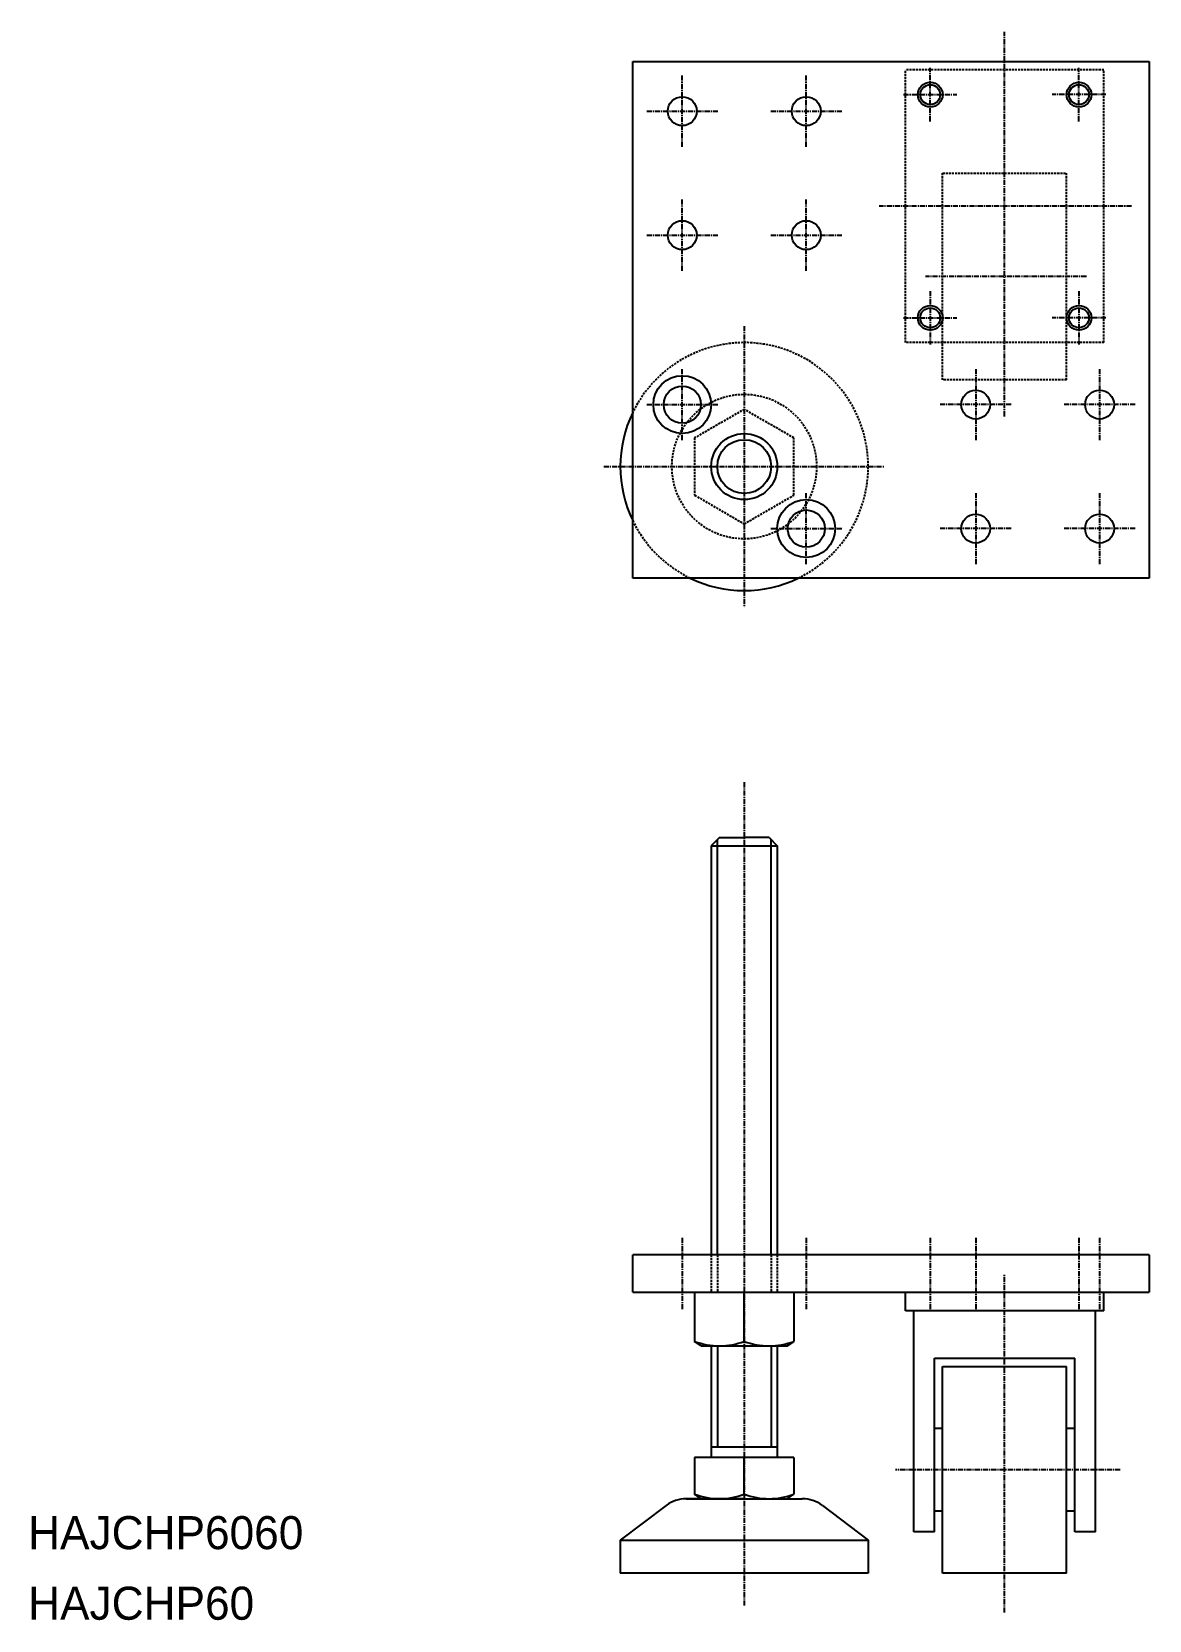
# Model space of a CAD drawing. Extents: x 1 to 271, y 0 to 384.
import ezdxf

# ---------------------------------------------------------------- set-up
doc = ezdxf.new("R2010")
doc.units = 0
doc.linetypes.add('CENTER', pattern=[2, 1.25, -0.25, 0.25, -0.25])
doc.linetypes.add('DASHED', pattern=[0.75, 0.5, -0.25])
doc.layers.get('0').update_dxf_attribs({"linetype": 'CONTINUOUS'})
doc.layers.add('CENTER', color=1, linetype='CENTER')

msp = doc.modelspace()

# ---------------------------------------------------------------- linework, layer by layer
at = {"color": 7, "linetype": 'CONTINUOUS'}
for p, q in [((146.29, 377.04), (271.29, 377.04)), ((146.29, 252.04), (146.29, 377.04)), ((271.29, 377.04), (271.29, 252.04)), ((271.29, 345.79), (271.29, 345.79)), ((271.29, 314.54), (271.29, 314.54)), ((271.29, 252.04), (146.29, 252.04)), ((167.29, 189.29), (165.29, 187.29)), ((167.29, 189.29), (173.29, 189.29)), ((179.29, 189.29), (173.29, 189.29)), ((179.29, 189.29), (181.29, 187.29)), ((165.29, 187.29), (165.29, 88.29)), ((165.29, 187.29), (181.29, 187.29)), ((181.29, 187.29), (181.29, 88.29)), ((271.29, 88.29), (146.29, 88.29)), ((146.29, 79.29), (146.29, 88.29)), ((271.29, 88.29), (271.29, 79.29)), ((146.29, 79.29), (271.29, 79.29)), ((159.43, 79.29), (187.15, 79.29)), ((161.29, 79.29), (161.29, 67.36)), ((173.29, 67.36), (173.29, 79.29)), ((185.29, 79.29), (185.29, 67.36)), ((212.29, 74.79), (212.29, 79.29)), ((260.29, 74.79), (260.29, 79.29)), ((260.29, 74.79), (212.29, 74.79)), ((214.29, 21.29), (214.29, 74.79)), ((258.29, 21.29), (258.29, 74.79)), ((162.9, 66.29), (161.29, 67.36)), ((162.9, 66.29), (183.68, 66.29)), ((165.29, 66.29), (165.29, 39.29)), ((181.29, 66.29), (181.29, 39.29)), ((183.68, 66.29), (185.29, 67.36)), ((219.29, 21.29), (219.29, 63.29)), ((219.29, 63.29), (253.29, 63.29)), ((253.29, 21.29), (253.29, 63.29)), ((221.29, 11.29), (221.29, 61.29)), ((221.29, 61.29), (251.29, 61.29)), ((251.29, 11.29), (251.29, 61.29)), ((221.29, 46.29), (219.29, 46.29)), ((253.29, 46.29), (251.29, 46.29)), ((185.29, 39.29), (161.29, 39.29)), ((161.29, 39.29), (161.29, 30.36)), ((181.29, 41.79), (165.29, 41.79)), ((173.29, 30.36), (173.29, 39.29)), ((185.29, 39.29), (185.29, 30.36)), ((154.39, 27.65), (143.29, 19.29)), ((173.29, 29.29), (159.24, 29.29)), ((159.24, 29.29), (187.34, 29.29)), ((162.9, 29.29), (161.29, 30.36)), ((162.87, 29.29), (183.7, 29.29)), ((162.9, 29.29), (183.68, 29.29)), ((162.9, 29.29), (183.68, 29.29)), ((173.29, 29.29), (187.34, 29.29)), ((183.68, 29.29), (185.29, 30.36)), ((192.19, 27.65), (203.29, 19.3)), ((221.29, 26.29), (219.29, 26.29)), ((253.29, 26.29), (251.29, 26.29)), ((143.29, 19.29), (203.29, 19.3)), ((143.29, 19.29), (143.29, 11.29)), ((203.29, 19.3), (203.29, 11.29)), ((219.29, 21.29), (214.29, 21.29)), ((258.29, 21.29), (253.29, 21.29)), ((203.29, 11.29), (143.29, 11.29)), ((251.29, 11.29), (221.29, 11.29))]:
    msp.add_line(p, q, dxfattribs=at)
at = {"color": 3, "linetype": 'DASHED'}
for p, q in [((212.29, 309.04), (212.29, 375.04)), ((260.29, 375.04), (212.29, 375.04)), ((260.29, 309.04), (260.29, 375.04)), ((221.29, 300.04), (221.29, 350.04)), ((221.29, 350.04), (251.29, 350.04)), ((251.29, 300.04), (251.29, 350.04)), ((260.29, 309.04), (212.29, 309.04)), ((251.29, 300.04), (221.29, 300.04)), ((173.29, 292.9), (161.29, 285.97)), ((185.29, 285.97), (173.29, 292.9)), ((161.29, 285.97), (161.29, 272.11)), ((185.29, 272.11), (185.29, 285.97)), ((161.29, 272.11), (173.29, 265.18)), ((173.29, 265.18), (185.29, 272.11)), ((165.29, 88.29), (165.29, 79.29)), ((166.79, 88.29), (166.79, 79.29)), ((179.79, 88.29), (179.79, 79.29)), ((181.29, 88.29), (181.29, 79.29))]:
    msp.add_line(p, q, dxfattribs=at)
at = {"color": 3, "linetype": 'CONTINUOUS'}
for p, q in [((166.79, 88.29), (166.79, 188.79)), ((179.79, 88.29), (179.79, 188.79)), ((166.79, 66.29), (166.79, 41.79)), ((179.79, 66.29), (179.79, 41.79))]:
    msp.add_line(p, q, dxfattribs=at)
for centre, radius in [((218.29, 369.04), 3), ((254.29, 369.04), 3), ((218.29, 315.04), 3), ((254.29, 315.04), 3), ((173.29, 279.04), 6.5)]:
    msp.add_circle(centre, radius, dxfattribs=at)
at = {"color": 7, "linetype": 'CONTINUOUS'}
for centre, radius in [((218.29, 369.04), 2.4), ((254.29, 369.04), 2.4), ((158.29, 365.04), 3.5), ((188.29, 365.04), 3.5), ((158.29, 335.04), 3.5), ((188.29, 335.04), 3.5), ((218.29, 315.04), 2.4), ((254.29, 315.04), 2.4), ((158.29, 294.04), 7), ((158.29, 294.04), 4.5), ((229.29, 294.04), 3.5), ((259.29, 294.04), 3.5), ((173.29, 279.04), 8), ((188.29, 264.04), 7), ((188.29, 264.04), 4.5), ((229.29, 264.04), 3.5), ((259.29, 264.04), 3.5)]:
    msp.add_circle(centre, radius, dxfattribs=at)
at = {"color": 3, "linetype": 'DASHED'}
msp.add_circle((173.29, 279.04), 17.5, dxfattribs=at)
for start, end in [(295.8419, 154.1581), (205.8419, 244.1581)]:
    msp.add_arc((173.29, 279.04), 30, start, end, dxfattribs=at)
at = {"color": 7, "linetype": 'CONTINUOUS'}
for centre, radius, start, end in [((173.29, 279.04), 30, 154.1581, 205.8419), ((173.29, 279.04), 30, 244.1581, 295.8419), ((167.29, 83.51), 17.22, 249.6094, 290.3906), ((179.29, 83.51), 17.22, 249.6094, 290.3906), ((159.24, 21.29), 8, 90, 127.3244), ((167.29, 46.51), 17.22, 249.6094, 290.3906), ((179.29, 46.51), 17.22, 249.6094, 290.3906), ((187.26, 21.05), 8.24, 53.2421, 89.4361)]:
    msp.add_arc(centre, radius, start, end, dxfattribs=at)
at = {"layer": 'CENTER', "color": 1, "linetype": 'CENTER'}
for p, q in [((236.29, 291.18), (236.29, 384.26)), ((158.29, 356.44), (158.29, 373.64)), ((188.29, 356.44), (188.29, 373.64)), ((218.29, 362.56), (218.29, 375.52)), ((254.29, 362.56), (254.29, 375.52)), ((211.81, 369.04), (224.77, 369.04)), ((260.77, 369.04), (247.81, 369.04)), ((149.69, 365.04), (166.89, 365.04)), ((179.69, 365.04), (196.89, 365.04)), ((158.29, 326.44), (158.29, 343.64)), ((188.29, 326.44), (188.29, 343.64)), ((267.01, 342.04), (205.92, 342.04)), ((149.69, 335.04), (166.89, 335.04)), ((179.69, 335.04), (196.89, 335.04)), ((256.09, 325.04), (217.18, 325.04)), ((218.29, 321.52), (218.29, 308.56)), ((254.29, 321.52), (254.29, 308.56)), ((173.29, 313.04), (173.29, 245.04)), ((211.81, 315.04), (224.77, 315.04)), ((260.77, 315.04), (247.81, 315.04)), ((158.29, 285.44), (158.29, 302.64)), ((229.29, 302.64), (229.29, 285.44)), ((259.29, 302.64), (259.29, 285.44)), ((149.69, 294.04), (166.89, 294.04)), ((237.89, 294.04), (220.69, 294.04)), ((267.89, 294.04), (250.69, 294.04)), ((139.29, 279.04), (207.29, 279.04)), ((188.29, 255.44), (188.29, 272.64)), ((229.29, 272.64), (229.29, 255.44)), ((259.29, 272.64), (259.29, 255.44)), ((179.69, 264.04), (196.89, 264.04)), ((237.89, 264.04), (220.69, 264.04)), ((267.89, 264.04), (250.69, 264.04)), ((173.29, 202.67), (173.29, 3.25)), ((158.29, 92.39), (158.29, 75.19)), ((188.29, 92.39), (188.29, 75.19)), ((218.29, 92.39), (218.29, 75.19)), ((229.29, 92.39), (229.29, 75.19)), ((254.29, 92.39), (254.29, 75.19)), ((259.29, 92.39), (259.29, 75.19)), ((236.29, 1.73), (236.29, 83.57)), ((264.29, 36.29), (209.88, 36.29))]:
    msp.add_line(p, q, dxfattribs=at)

# ---------------------------------------------------------------- texts
at = {"color": 7, "linetype": 'CONTINUOUS'}
for s, p in [('HAJCHP6060', (0, 17.08)), ('HAJCHP60', (0, 0))]:
    msp.add_text(s, height=8, dxfattribs=at).set_placement(p)

doc.saveas('drawing.dxf')
